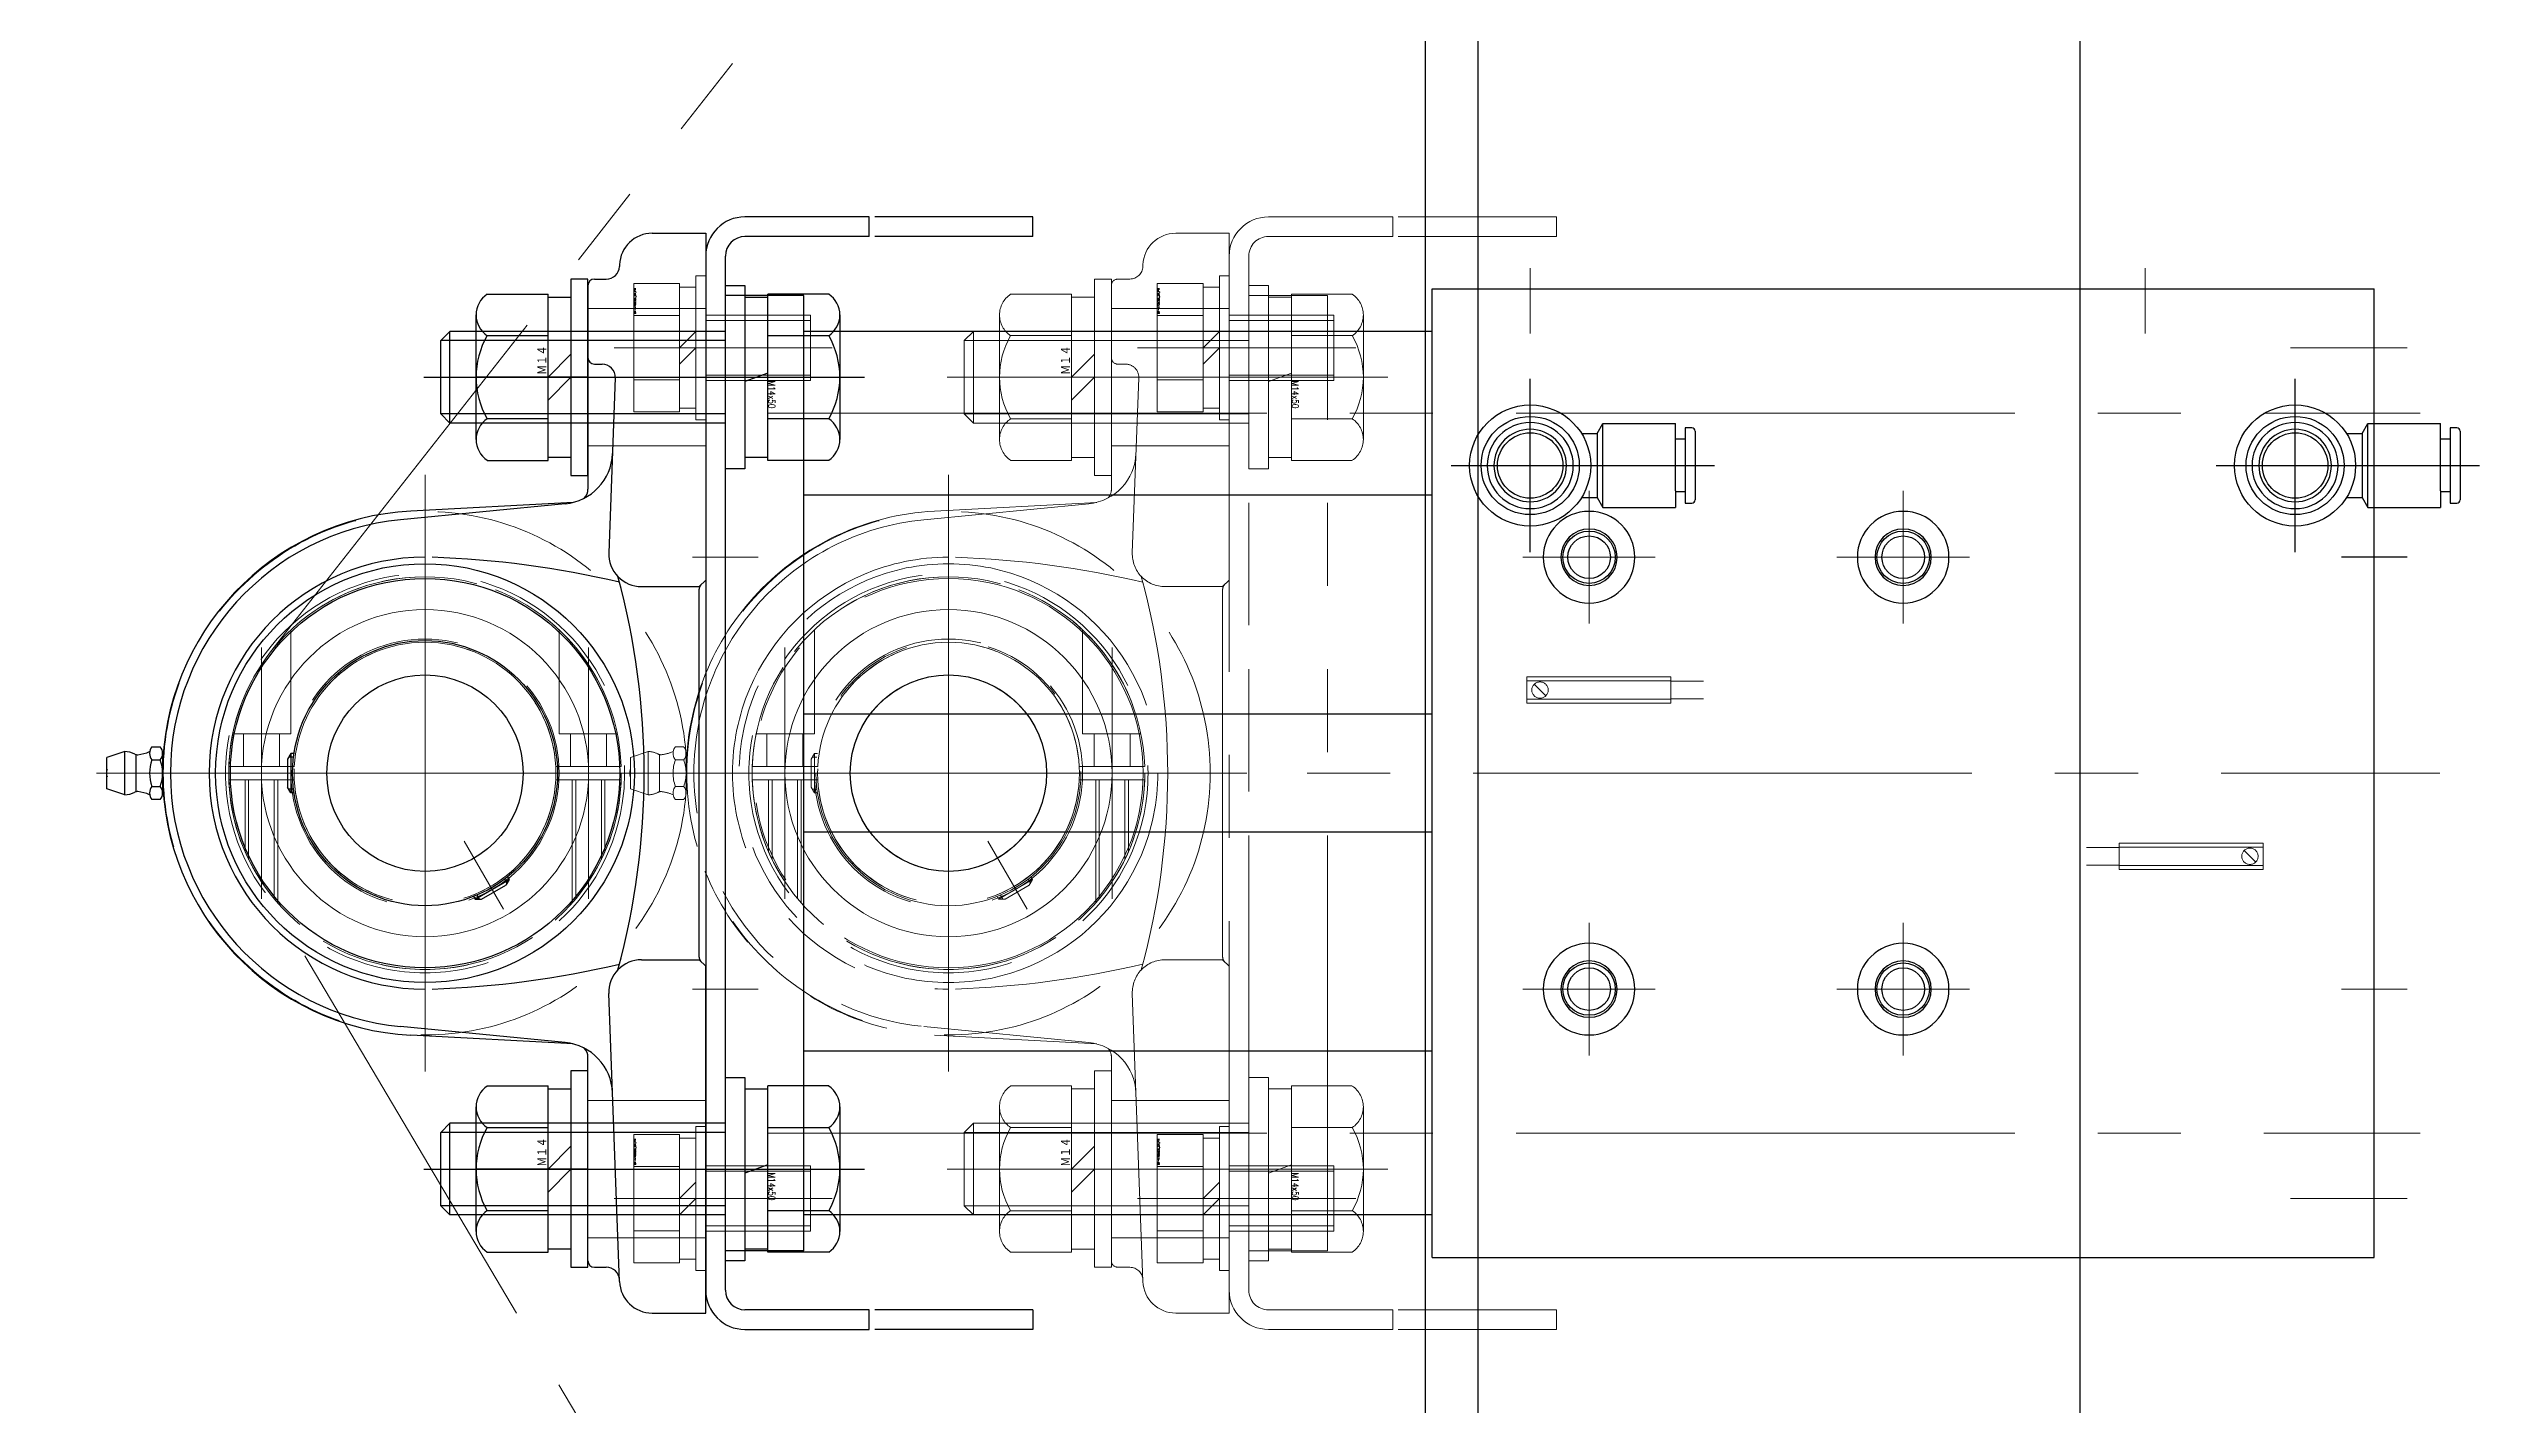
# Model space of a CAD drawing. Header units: millimetres. Extents: x -8731 to 85711, y -14522 to 31379.
# Drawn here: x 26817.8 to 27189.3, y 17697.1 to 17904.4 of the extents above; entities that cross this region are included whole.
import ezdxf

# ---------------------------------------------------------------- set-up
doc = ezdxf.new("R2010")
doc.units = ezdxf.units.MM
doc.header["$LTSCALE"] = 4
for name, pattern in [('CENTER2', [28.575, 19.05, -3.175, 3.175, -3.175]), ('HIDDEN', [9.525, 6.35, -3.175]), ('PHANTOM2', [31.75, 15.875, -3.175, 3.175, -3.175, 3.175, -3.175])]:
    doc.linetypes.add(name, pattern=pattern)
for name, color, linetype, lineweight in [('01_NORMAL', 7, 'Continuous', 25), ('04_HIDDEN', 2, 'HIDDEN', 13), ('05_CENTER', 4, 'CENTER2', 13), ('06_PHANTOM', 2, 'PHANTOM2', 13)]:
    doc.layers.add(name, color=color, linetype=linetype, lineweight=lineweight)
doc.layers.add('10_DRAFT', color=8, linetype='Continuous', lineweight=0, plot=False)
doc.styles.add('KANJI0', font='txt.shx', dxfattribs={"width": 0.9, "height": 30, "bigfont": 'bigfont'})
doc.styles.add('KSS_TXT_L', font='txt.shx', dxfattribs={"height": 9, "bigfont": 'extfont2.shx'})

# ---------------------------------------------------------------- blocks, each defined once
blk = doc.blocks.new('M8Tz_1_1_1')
at = {"color": 0}
for radius in [4, 3.25]:
    blk.add_circle((0, 0), radius, dxfattribs=at)
at = {"layer": '05_CENTER'}
for p, q in [((0, -6.92), (0, 6.92)), ((6.92, 0), (-6.92, 0))]:
    blk.add_line(p, q, dxfattribs=at)
blk = doc.blocks.new('A$C27AD2B2D_1_1_1')
at = {"color": 0}
blk.add_line((2558, 950), (2558, 16), dxfattribs=at)
blk.add_lwpolyline([(2550, 950), (2650, 950), (2650, 16), (2550, 16)], close=True, dxfattribs=at)
for p in [(2575, 483), (2623, 483), (2575, 417), (2623, 417)]:
    blk.add_blockref('M8Tz_1_1_1', p)
blk = doc.blocks.new('A$C630344D5_1_1_1')
at = {"color": 0}
blk.add_lwpolyline([(1160, 150.2), (280, 150.2, -0.037623), (275.52, 150.54), (28.38, 187.87, 1.096072), (6.32, -189.89), (309, -179.82, -0.030069), (312.61, -179.91), (1997.39, -326.79, 0.610481), (2025.81, -281.61), (1921.29, -105.09, -0.309422), (1923.51, -71.27), (2106.95, 162.34, 0.68117), (2034, 286.77), (1164.64, 150.56, -0.038872), (1160, 150.2)], format="xyb", dxfattribs=at)
at = {"layer": '10_DRAFT'}
for points in [[(1947.1, -95.23), (1947.1, -84.37)], [(1952.53, -89.8), (1941.67, -89.8)]]:
    blk.add_lwpolyline(points, dxfattribs=at)
blk = doc.blocks.new('MUCAP206Ja_1_1_1')
at = {"color": 0}
for p, q in [((-3.3, 88.8), (-2.4, 91.5)), ((-2.4, 91.5), (2.4, 91.5)), ((3.3, 88.8), (2.4, 91.5)), ((-3.3, 88.8), (3.3, 88.8)), ((-2.8, 87.05), (2.8, 87.05)), ((-4.04, 83.37), (-4.04, 84.63)), ((3.03, 83), (-3.03, 83)), ((-2.02, 84.63), (-2.02, 83.37)), ((2.02, 84.63), (2.02, 83.37)), ((4.04, 84.63), (4.04, 83.37)), ((-3, 63.4), (-2.13, 63.9)), ((3, 63.4), (-3, 63.4)), ((-3, 62.93), (-3, 63.4)), ((-2.45, 63), (-2.45, 63.72)), ((2.13, 63.9), (-2.13, 63.9)), ((3, 63.4), (2.13, 63.9)), ((2.45, 63), (2.45, 63.72)), ((3, 62.93), (3, 63.4)), ((-41.38, 20.25), (-40.04, 45.06)), ((-41.16, 21.47), (-38.73, 46.65)), ((41.16, 21.47), (38.73, 46.65)), ((41.38, 20.25), (40.04, 45.06)), ((-18.84, 35.48), (-19.25, 35.25)), ((-19.25, 35.25), (-16.25, 30.05)), ((-19.25, 35.25), (-19.25, 34.25)), ((-18.63, 34.97), (-19.25, 34.61)), ((-19.25, 34.25), (-17.12, 30.55)), ((-16.25, 30.05), (-17.12, 30.55)), ((-16.18, 30.73), (-16.8, 30.37)), ((-15.84, 30.29), (-16.25, 30.05)), ((-75.5, 17), (-75.5, 15.19)), ((-74.5, 18), (-43.4, 18)), ((74.5, 18), (43.4, 18)), ((62.5, 17), (62.5, 15.82)), ((75.5, 17), (75.5, 15.19)), ((-77.69, 13.18), (-33.69, 14.81)), ((60.43, 13.82), (33.69, 14.81)), ((77.69, 13.18), (77.43, 13.19)), ((-82.5, 8.18), (-82.5, 0)), ((-28.5, 9.81), (-28.5, 1)), ((28.5, 9.81), (28.5, 1)), ((82.5, 8.18), (82.5, 0)), ((-82.5, 0), (-29.5, 0)), ((-29.5, 0), (-28.5, 1)), ((-28.09, 1), (28.09, 1)), ((29.5, 0), (28.5, 1)), ((82.5, 0), (29.5, 0))]:
    blk.add_line(p, q, dxfattribs=at)
for radius in [32, 29.75, 20.25, 15]:
    blk.add_circle((0, 42.9), radius, dxfattribs=at)
for centre, radius, start, end in [((0, 90.01), 1.59, 69.555, 110.445), ((0, 88.8), 3.3, 180, 208.0616), ((-8.79, 87.42), 6, 336.1715, 353.8983), ((-3.62, 86.87), 0.8, 353.8983, 28.0616), ((3.62, 86.87), 0.8, 151.9384, 186.1017), ((8.79, 87.42), 6, 186.1017, 203.8285), ((0, 88.8), 3.3, 331.9384, 0), ((0, 42.9), 40.1, 3.0846, 176.9154), ((0, 42.9), 38.91, 5.5232, 174.4768), ((-3.03, 83.44), 1.56, 49.7398, 130.2602), ((-3.03, 84.56), 1.56, 229.7398, 310.2602), ((0, 79.3), 5.7, 69.2291, 110.7709), ((0, 88.7), 5.7, 249.2291, 290.7709), ((3.03, 83.44), 1.56, 49.7398, 130.2602), ((3.03, 84.56), 1.56, 229.7398, 310.2602), ((0, 42.9), 33, 0, 180), ((112.94, 46.65), 146, 181.901, 193.2451), ((-112.94, 46.65), 146, 346.7549, 358.099), ((-49.13, 22.24), 8, 272.1211, 354.4768), ((49.13, 22.24), 8, 185.5232, 267.8789), ((-77.5, 15.19), 2, 272.1211, 0), ((-74.5, 17), 1, 90, 180), ((-43.4, 20), 2, 270, 312.599), ((43.4, 20), 2, 227.401, 270), ((60.5, 15.82), 2, 267.8789, 0), ((63.5, 17), 1, 90, 180), ((74.5, 17), 1, 0, 90), ((77.5, 15.19), 2, 180, 267.8789), ((-77.5, 8.18), 5, 92.1211, 180), ((-33.5, 9.81), 5, 0, 92.1211), ((0, 123.4), 114, 254.7154, 285.2846), ((33.5, 9.81), 5, 87.8789, 180), ((77.5, 8.18), 5, 0, 87.8789), ((-28.09, 0), 1, 90, 135), ((28.09, 0), 1, 45, 90)]:
    blk.add_arc(centre, radius, start, end, dxfattribs=at)
at = {"layer": '04_HIDDEN', "color": 0}
for p, q in [((-71, 18), (-71, 0)), ((-50, 18), (-50, 0)), ((50, 18), (50, 0)), ((71, 18), (71, 0))]:
    blk.add_line(p, q, dxfattribs=at)
at = {"layer": '05_CENTER', "color": 0}
for p, q in [((0, 93.11), (0, 0)), ((-45.17, 42.9), (45.17, 42.9)), ((-20.78, 30.9), (-10.39, 36.9)), ((-60.5, 23), (-60.5, -5)), ((60.5, 23), (60.5, -5))]:
    blk.add_line(p, q, dxfattribs=at)
at = {"layer": '10_DRAFT'}
blk.add_circle((0, 42.9), 25, dxfattribs=at)
blk = doc.blocks.new('M14Nza_1_1_1')
at = {"color": 0}
for p, q in [((-12.7, 15.4), (-12.7, 6.1)), ((-9.52, 17.1), (9.52, 17.1)), ((-6.35, 6.1), (-6.35, 15.4)), ((6.35, 15.4), (6.35, 6.1)), ((12.7, 15.4), (12.7, 6.1)), ((-12.7, 6.1), (12.7, 6.1)), ((-12.25, 2.6), (-12.25, 6.1)), ((-3.5, 6.1), (0, 2.6)), ((0, 6.1), (3.5, 2.6)), ((12.25, 6.1), (12.25, 2.6))]:
    blk.add_line(p, q, dxfattribs=at)
at = {"color": 0, "linetype": 'CENTER2'}
blk.add_line((0, 0), (0, 17.1), dxfattribs=at)
at = {"color": 0}
blk.add_lwpolyline([(-15, 0), (15, 0), (15, 2.6), (-15, 2.6)], close=True, dxfattribs=at)
for centre, radius, start, end in [((-9.52, 13.29), 3.81, 33.626, 146.374), ((0, 4.4), 12.7, 60, 120), ((9.52, 13.29), 3.81, 33.626, 146.374)]:
    blk.add_arc(centre, radius, start, end, dxfattribs=at)
at = {"layer": '10_DRAFT', "ltscale": 3, "style": 'KANJI0', "width": 0.82}
blk.add_text('Ｍ１４', height=1.5, dxfattribs=at).set_placement((0.39, 6.2))
blk = doc.blocks.new('A$C05FE0EC2_1_1_1')
at = {"color": 0, "linetype": 'CENTER2'}
blk.add_line((0, -19), (0, 14), dxfattribs=at)
at = {"color": 0}
for p, q in [((-9.81, 11), (9.81, 11)), ((-9.81, 4), (-9.81, 11)), ((-4.91, 4), (-4.91, 11)), ((4.91, 4), (4.91, 11)), ((9.81, 4), (9.81, 11)), ((9.81, 4), (-9.81, 4)), ((-9.25, 4), (-9.25, 1.5)), ((0, 1.5), (-2.5, 4)), ((0, 4), (2.5, 1.5)), ((9.25, 1.5), (9.25, 4)), ((-11, 1.5), (11, 1.5)), ((-11, 1.5), (-11, 0)), ((-11, 0), (11, 0)), ((11, 0), (11, 1.5))]:
    blk.add_line(p, q, dxfattribs=at)
at = {"color": 0, "linetype": 'HIDDEN'}
for p, q in [((-5, -16), (-5, 0)), ((-4.19, -16), (-4.19, 0)), ((4.19, -16), (4.19, 0)), ((5, -16), (5, 0)), ((-5, -16), (5, -16))]:
    blk.add_line(p, q, dxfattribs=at)
at = {"layer": '10_DRAFT', "style": 'KSS_TXT_L'}
blk.add_text('BT-M10x20L,SW,PW', height=0.3, dxfattribs=at).set_placement((5.16, 10.66))
blk = doc.blocks.new('A$C2B91780A_1_1_1')
at = {"color": 0, "linetype": 'CENTER2'}
blk.add_line((0, 46.09), (0, -21.25), dxfattribs=at)
at = {"color": 0}
for p, q in [((-7, 42.1), (-5.6, 43.5)), ((-7, 0), (-7, 42.1)), ((-7, 42.1), (7, 42.1)), ((-5.6, 43.5), (5.6, 43.5)), ((-5.6, 0), (-5.6, 43.5)), ((7, 42.1), (5.6, 43.5)), ((5.6, 0), (5.6, 43.5)), ((7, 0), (7, 42.1)), ((-14, -3), (-14, 0)), ((-14, 0), (14, 0)), ((14, 0), (14, -3)), ((14, -3), (-14, -3)), ((-12.25, -6.5), (-12.25, -3)), ((0.64, -6.5), (-0.64, -3)), ((12.25, -3), (12.25, -6.5)), ((-12.7, -15.8), (-12.7, -6.5)), ((-12.7, -6.5), (12.7, -6.5)), ((-6.35, -15.8), (-6.35, -6.5)), ((6.35, -6.5), (6.35, -15.8)), ((12.7, -15.8), (12.7, -6.5)), ((9.52, -17.5), (-9.52, -17.5))]:
    blk.add_line(p, q, dxfattribs=at)
for centre, radius, start, end in [((-9.52, -13.69), 3.81, 213.626, 326.374), ((0, -4.8), 12.7, 240, 300), ((9.52, -13.69), 3.81, 213.626, 326.374)]:
    blk.add_arc(centre, radius, start, end, dxfattribs=at)
at = {"layer": '10_DRAFT', "ltscale": 3, "style": 'KANJI0', "width": 0.82}
blk.add_text('M14x50', height=1, rotation=180, dxfattribs=at).set_placement((-0.53, -6.6))
blk = doc.blocks.new('A$C197C4387_1_1_1')
at = {"color": 0}
for p, q in [((25, 85), (6, 85)), ((25, 82), (6, 82)), ((25, 82), (25, 85)), ((50, 85), (25.84, 85)), ((50, 82), (25.84, 82)), ((50, 82), (50, 85)), ((0, 79), (0, -79)), ((3, -79), (3, 79)), ((25, -82), (6, -82)), ((6, -85), (25, -85)), ((25, -85), (25, -82)), ((50, -82), (25.84, -82)), ((50, -85), (25.84, -85)), ((50, -82), (50, -85))]:
    blk.add_line(p, q, dxfattribs=at)
for centre, radius, start, end in [((6, 79), 6, 90, 180), ((6, 79), 3, 90, 180), ((6, -79), 6, 180, 270), ((6, -79), 3, 180, 270)]:
    blk.add_arc(centre, radius, start, end, dxfattribs=at)
at = {"layer": '05_CENTER'}
for p, q in [((9.23, 65), (-6.22, 65)), ((9.23, 60.5), (-6.22, 60.5)), ((9.23, -60.5), (-6.22, -60.5)), ((9.23, -65), (-6.22, -65))]:
    blk.add_line(p, q, dxfattribs=at)
blk = doc.blocks.new('A$C6FDC4AF3_1_1_1')
at = {"color": 0}
for radius in [40, 30.5, 20.5]:
    blk.add_circle((0, 0), radius, dxfattribs=at)
at = {"layer": '05_CENTER'}
for p, q in [((0, -45.6), (0, 45.6)), ((45.6, 0), (-45.6, 0))]:
    blk.add_line(p, q, dxfattribs=at)
blk = doc.blocks.new('A$C6A332CFA_1_1_1')
at = {"color": 0}
for radius in [30, 20]:
    blk.add_circle((0, 0), radius, dxfattribs=at)
at = {"layer": '01_NORMAL'}
blk.add_circle((0, 0), 15, dxfattribs=at)
at = {"layer": '10_DRAFT'}
for p, q in [((0, -34.46), (0, 34.46)), ((34.46, 0), (-34.46, 0))]:
    blk.add_line(p, q, dxfattribs=at)
blk = doc.blocks.new('SCSPJ40-12a_1_1')
at = {"color": 0}
for p, q in [((-1, 19.97), (-1, 29.98)), ((1, 19.97), (1, 29.98)), ((-1, -19.97), (-1, -29.98)), ((1, -19.97), (1, -29.98))]:
    blk.add_line(p, q, dxfattribs=at)
for radius, start, end in [(30, 91.9102, 268.0898), (30, 271.9102, 88.0898), (20, 92.866, 267.134), (20, 272.866, 87.134)]:
    blk.add_arc((0, 0), radius, start, end, dxfattribs=at)
at = {"layer": '04_HIDDEN', "color": 0}
for p, q in [((-13.18, 26.95), (-1, 26.95)), ((-11.99, 27.5), (-1, 27.5)), ((1, 27.75), (6, 27.75)), ((6, 20.5), (6, 29.39)), ((-19.84, 22.5), (-1, 22.5)), ((-19.2, 23.05), (-1, 23.05)), ((1, 22.25), (6, 22.25)), ((6, 20.5), (21.9, 20.5)), ((1, -22.25), (6, -22.25)), ((6, -20.5), (6, -29.39)), ((6, -20.5), (21.9, -20.5)), ((-19.84, -22.5), (-1, -22.5)), ((-19.2, -23.05), (-1, -23.05)), ((-13.18, -26.95), (-1, -26.95)), ((-11.99, -27.5), (-1, -27.5)), ((1, -27.75), (6, -27.75))]:
    blk.add_line(p, q, dxfattribs=at)
at = {"layer": '05_CENTER', "color": 0}
for p, q in [((0, 32.3), (0, -32.3)), ((-19.19, 25), (19.19, 25)), ((-32.3, 0), (32.3, 0)), ((-19.19, -25), (19.19, -25))]:
    blk.add_line(p, q, dxfattribs=at)
blk = doc.blocks.new('A$C235153E3_1_1')
for name in ['A$C6FDC4AF3_1_1_1', 'A$C6A332CFA_1_1_1']:
    blk.add_blockref(name, (0, 0))
at = {"color": 4}
blk.add_blockref('SCSPJ40-12a_1_1', (0, 0), dxfattribs=at)
blk = doc.blocks.new('A$C1B385A3F_1_1_1')
at = {"color": 4, "rotation": 90}
blk.add_blockref('MUCAP206Ja_1_1_1', (42.9, 0), dxfattribs=at)
blk.add_blockref('A$C197C4387_1_1_1', (42.9, 0))
at = {"rotation": 90}
for name, p in [('A$C2B91780A_1_1_1', (45.9, 60.5)), ('M14Nza_1_1_1', (24.9, 60.5)), ('A$C2B91780A_1_1_1', (45.9, -60.5)), ('M14Nza_1_1_1', (24.9, -60.5))]:
    blk.add_blockref(name, p, dxfattribs=at)
at = {"layer": '04_HIDDEN', "rotation": 90}
for name, p in [('A$C05FE0EC2_1_1_1', (42.9, 65)), ('A$C235153E3_1_1', (0, 0)), ('A$C05FE0EC2_1_1_1', (42.9, -65))]:
    blk.add_blockref(name, p, dxfattribs=at)
blk = doc.blocks.new('AS2201F-02-06c_1_1')
at = {"color": 0, "linetype": 'CENTER2'}
for p, q in [((0, 13.26), (0, -13.24)), ((12.09, 0), (-28.16, 0))]:
    blk.add_line(p, q, dxfattribs=at)
at = {"color": 0}
for p, q in [((-25.2, 0), (-25.2, 5.25)), ((-23.7, 5.75), (-24.7, 5.75)), ((-23.7, 4), (-23.7, 5.75)), ((-23.7, 4), (-22.2, 4)), ((-23.7, -5.75), (-23.7, 4)), ((-22.2, 4.35), (-22.2, 6.4)), ((-11.1, 6.4), (-22.2, 6.4)), ((-22.2, 3.88), (-22.2, 4.35)), ((-22.2, 3.88), (-22.2, -6.4)), ((-11.1, 6.4), (-11.1, -6.4)), ((-10.23, 4.9), (-11.1, 6.4)), ((-10.23, -4.9), (-10.23, 4.9)), ((-7.85, 4.9), (-10.23, 4.9)), ((-25.2, -5.25), (-25.2, 0)), ((-24.7, -5.75), (-23.7, -5.75)), ((-23.7, -4), (-22.2, -4)), ((-11.1, -6.4), (-22.2, -6.4)), ((-10.23, -4.9), (-11.1, -6.4)), ((-7.85, -4.9), (-10.23, -4.9))]:
    blk.add_line(p, q, dxfattribs=at)
for radius in [9.25, 7.5, 5]:
    blk.add_circle((0, 0), radius, dxfattribs=at)
for centre, start, end in [((-24.7, 5.25), 90, 180), ((-24.7, -5.25), 180, 270)]:
    blk.add_arc(centre, 0.5, start, end, dxfattribs=at)
blk = doc.blocks.new('MGPM50-100Za_1_1')
at = {"color": 0}
for p, q in [((0, 73), (0, -73)), ((12, 73), (0, 73)), ((12, 73), (12, -73)), ((108, 74), (252, 74)), ((108, 74), (108, -74)), ((252, 74), (252, -74)), ((108, 67.5), (12, 67.5)), ((108, 42.5), (12, 42.5)), ((108, 9), (12, 9)), ((108, -9), (12, -9)), ((257, -33), (247, -33)), ((108, -42.5), (12, -42.5)), ((108, -67.5), (12, -67.5)), ((12, -73), (0, -73)), ((108, -74), (252, -74))]:
    blk.add_line(p, q, dxfattribs=at)
for centre, radius in [((132, 33), 7), ((132, 33), 4.3), ((180, 33), 7), ((180, 33), 4.3), ((132, -33), 7), ((180, -33), 7), ((132, -33), 4.3), ((180, -33), 4.3), ((123, -47), 6.58), ((239.9, -47), 6.58), ((123, -47), 5.54), ((239.9, -47), 5.54)]:
    blk.add_circle(centre, radius, dxfattribs=at)
at = {"layer": '04_HIDDEN', "color": 0}
for p, q in [((208, 14.05), (213, 14.05)), ((208, 11.35), (213, 11.35)), ((213, 10.7), (213, 14.7)), ((213, 14.7), (235, 14.7)), ((213, 14.1), (235, 14.1)), ((213, 11.3), (235, 11.3)), ((233.88, 13.58), (232.12, 11.82)), ((235, 10.7), (235, 14.7)), ((213, 10.7), (235, 10.7)), ((122.5, -10.7), (122.5, -14.7)), ((144.5, -10.7), (122.5, -10.7)), ((144.5, -10.7), (144.5, -14.7)), ((144.5, -11.3), (122.5, -11.3)), ((144.5, -14.1), (122.5, -14.1)), ((144.5, -14.7), (122.5, -14.7)), ((123.62, -13.58), (125.38, -11.82)), ((149.5, -11.35), (144.5, -11.35)), ((149.5, -14.05), (144.5, -14.05))]:
    blk.add_line(p, q, dxfattribs=at)
for centre in [(233, 12.7), (124.5, -12.7)]:
    blk.add_circle(centre, 1.25, dxfattribs=at)
at = {"layer": '05_CENTER', "color": 0}
for p, q in [((-4.67, 65), (16.33, 65)), ((75.33, 65), (96.33, 65)), ((239.18, 65), (257, 65)), ((6.54, 55), (259.03, 55)), ((132, 43.12), (132, 22.88)), ((180, 43.12), (180, 22.88)), ((-5, 33), (5, 33)), ((121.88, 33), (142.12, 33)), ((169.88, 33), (190.12, 33)), ((257, 33), (247, 33)), ((0, 0), (262, 0)), ((132, -22.88), (132, -43.12)), ((180, -22.88), (180, -43.12)), ((-5, -33), (5, -33)), ((121.88, -33), (142.12, -33)), ((169.88, -33), (190.12, -33)), ((123, -38.15), (123, -55.85)), ((239.9, -38.15), (239.9, -55.85)), ((114.15, -47), (131.85, -47)), ((231.05, -47), (248.75, -47)), ((6.54, -55), (259.03, -55)), ((-4.67, -65), (16.33, -65)), ((75.33, -65), (96.33, -65)), ((239.18, -65), (257, -65)), ((123, -77.18), (123, -67.18)), ((217, -77.18), (217, -67.18))]:
    blk.add_line(p, q, dxfattribs=at)
at = {"layer": '06_PHANTOM', "color": 0}
for p, q in [((80, 73), (80, -73)), ((92, 73), (80, 73)), ((92, 73), (92, -73)), ((92, -73), (80, -73))]:
    blk.add_line(p, q, dxfattribs=at)
at = {"color": 0, "xscale": -1}
for p in [(123, -47.01), (239.9, -47.01)]:
    blk.add_blockref('AS2201F-02-06c_1_1', p, dxfattribs=at)
blk = doc.blocks.new('A$C47A61A3A_1_1')
blk.add_blockref('A$C1B385A3F_1_1_1', (-177.9, -33))
at = {"color": 4, "xscale": -1, "rotation": 180}
blk.add_blockref('MGPM50-100Za_1_1', (-132, -33), dxfattribs=at)
at = {"layer": '06_PHANTOM'}
blk.add_blockref('A$C1B385A3F_1_1_1', (-97.9, -33), dxfattribs=at)

msp = doc.modelspace()

# ---------------------------------------------------------------- block references
for name, p in [('A$C27AD2B2D_1_1_1', (24478.25246, 17343.67003)), ('A$C47A61A3A_1_1', (27053.25246, 17826.67003))]:
    msp.add_blockref(name, p)
at = {"layer": '06_PHANTOM', "color": 6}
msp.add_blockref('A$C630344D5_1_1_1', (24928.25246, 17883.47003), dxfattribs=at)

doc.saveas('drawing.dxf')
